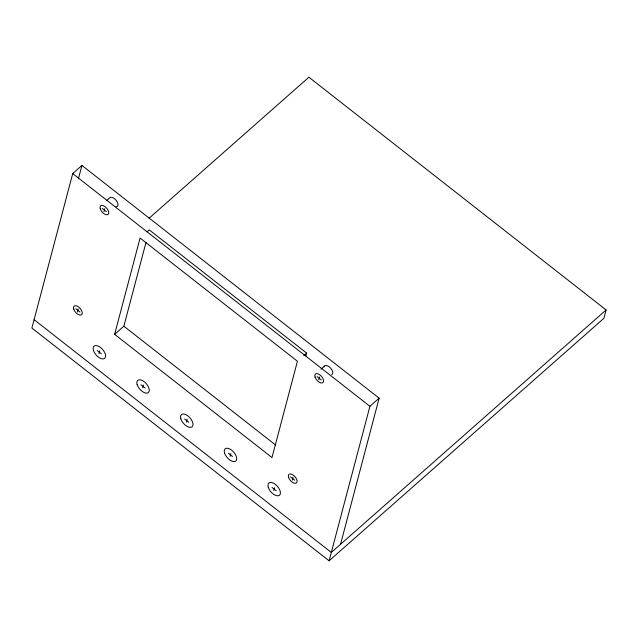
<?xml version="1.0" encoding="UTF-8"?>
<svg xmlns="http://www.w3.org/2000/svg" width="638" height="638" viewBox="0 0 638 638"><rect width="100%" height="100%" fill="white"/><g stroke="black" fill="none" stroke-linecap="round" stroke-linejoin="round"><path stroke-width="0.96" d="M340.54 544.294L379.139 398.176L81.935 165.441L72.716 173.584L31.9 328.052L329.104 560.786L603.891 318.306L606.1 309.948L308.896 77.214L149.101 218.22M78.378 178.903L81.935 165.441M77.501 311.87L78.267 308.999M104.01 211.561L104.768 208.69M98.97 353.699L99.735 350.828M114.641 334.336L140.081 238.038L297.428 361.252L271.987 457.542L114.641 334.336L123.86 326.193L145.998 242.416M142.681 387.928L143.438 385.049M186.384 422.157L187.149 419.278M230.095 456.377L230.852 453.506M305.889 356.004L306.647 353.109L149.308 229.903L147.179 231.777M273.798 490.606L274.563 487.727M292.324 480.087L293.081 477.208M318.825 379.777L319.582 376.906M329.104 560.786L369.92 406.31L379.139 398.176M106.849 200.356L109.688 197.852A5.694 2.999 48.6 0 1 116.523 200.787A5.694 2.999 48.6 0 1 116.044 206.664M303.816 355.613L306.647 353.109M320.954 369.195L324.503 366.068M606.1 309.948L331.313 552.428L34.109 319.694M72.716 173.584L369.92 406.31M102.247 208.403L106.402 211.664M317.062 376.619L321.225 379.881M123.86 326.193L275.728 445.117M75.739 308.712L79.902 311.974M290.561 476.929L294.724 480.191M97.207 350.549L101.37 353.803M140.918 384.77L145.081 388.032M184.621 418.999L188.784 422.26M228.332 453.227L232.495 456.481M272.035 487.448L276.198 490.71M324.136 366.802A5.694 2.999 48.6 0 1 330.388 367.863A5.694 2.999 48.6 0 1 331.728 374.729M180.857 418.871A8.103 4.267 48.6 0 0 191.456 427.173A8.103 4.267 48.6 0 0 188.011 416A8.103 4.267 48.6 0 0 180.857 418.871M137.154 384.65A8.103 4.267 48.6 0 0 147.753 392.944A8.103 4.267 48.6 0 0 144.308 381.779A8.103 4.267 48.6 0 0 137.154 384.65M224.568 453.1A8.103 4.267 48.6 0 0 235.167 461.402A8.103 4.267 48.6 0 0 231.722 450.229A8.103 4.267 48.6 0 0 224.568 453.1M73.729 309.127A5.694 2.999 48.6 0 0 81.185 314.965A5.694 2.999 48.6 0 0 78.761 307.109A5.694 2.999 48.6 0 0 73.729 309.127M315.052 377.034A5.694 2.999 48.6 0 0 322.501 382.872A5.694 2.999 48.6 0 0 320.085 375.016A5.694 2.999 48.6 0 0 315.052 377.034M93.443 350.421A8.103 4.267 48.6 0 0 104.042 358.723A8.103 4.267 48.6 0 0 100.597 347.55A8.103 4.267 48.6 0 0 93.443 350.421M268.271 487.32A8.103 4.267 48.6 0 0 278.87 495.622A8.103 4.267 48.6 0 0 275.425 484.449A8.103 4.267 48.6 0 0 268.271 487.32M100.238 208.817A5.694 2.999 48.6 0 0 107.686 214.655A5.694 2.999 48.6 0 0 105.262 206.8A5.694 2.999 48.6 0 0 100.238 208.817M288.551 477.344A5.694 2.999 48.6 0 0 296 483.181A5.694 2.999 48.6 0 0 293.584 475.326A5.694 2.999 48.6 0 0 288.551 477.344"/></g></svg>
